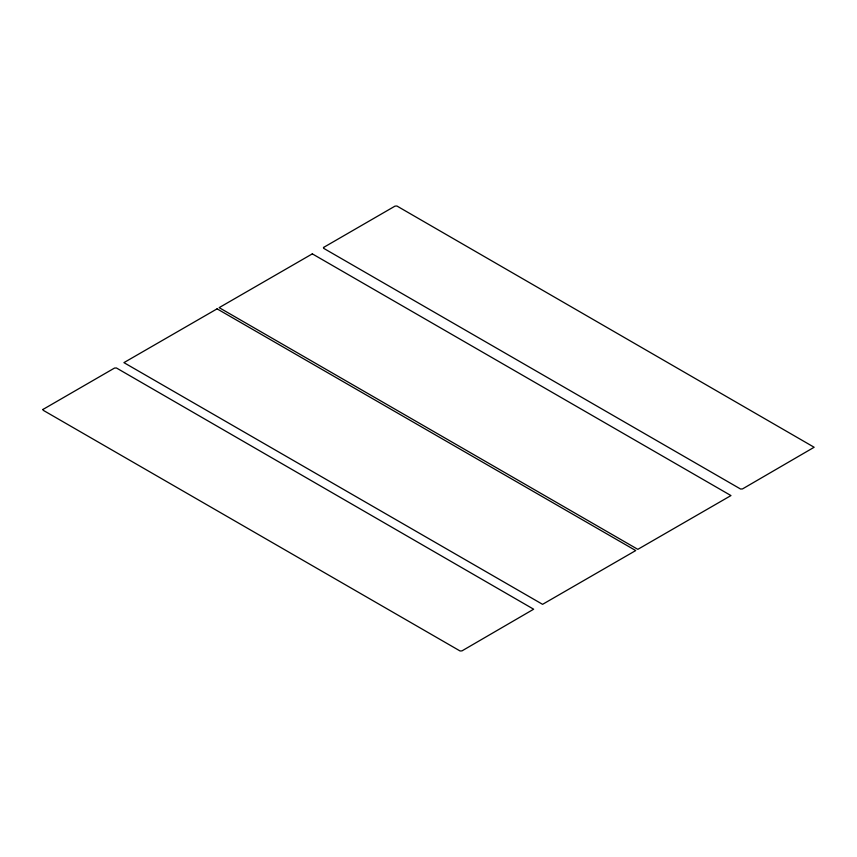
<?xml version="1.0" encoding="UTF-8"?>
<svg xmlns="http://www.w3.org/2000/svg" width="857" height="857" viewBox="0 0 857 857"><rect width="100%" height="100%" fill="white"/><g stroke="black" fill="none" stroke-linecap="round" stroke-linejoin="round"><path stroke-width="1.29" d="M43.011 409.421L43.161 410.267L460.07 650.977L461.998 650.87L533.654 609.209L116.423 367.974L114.506 368.071L43.011 409.421M323.507 247.48L323.657 248.326L740.577 489.026L742.494 488.929L814.15 447.258L396.93 206.023L395.002 206.13L323.507 247.48M217.078 308.852L123.922 362.629L542.577 604.335L635.723 550.558L217.078 308.852M312.323 253.865L219.167 307.642L637.822 549.348L730.967 495.571L312.323 253.865"/></g></svg>
